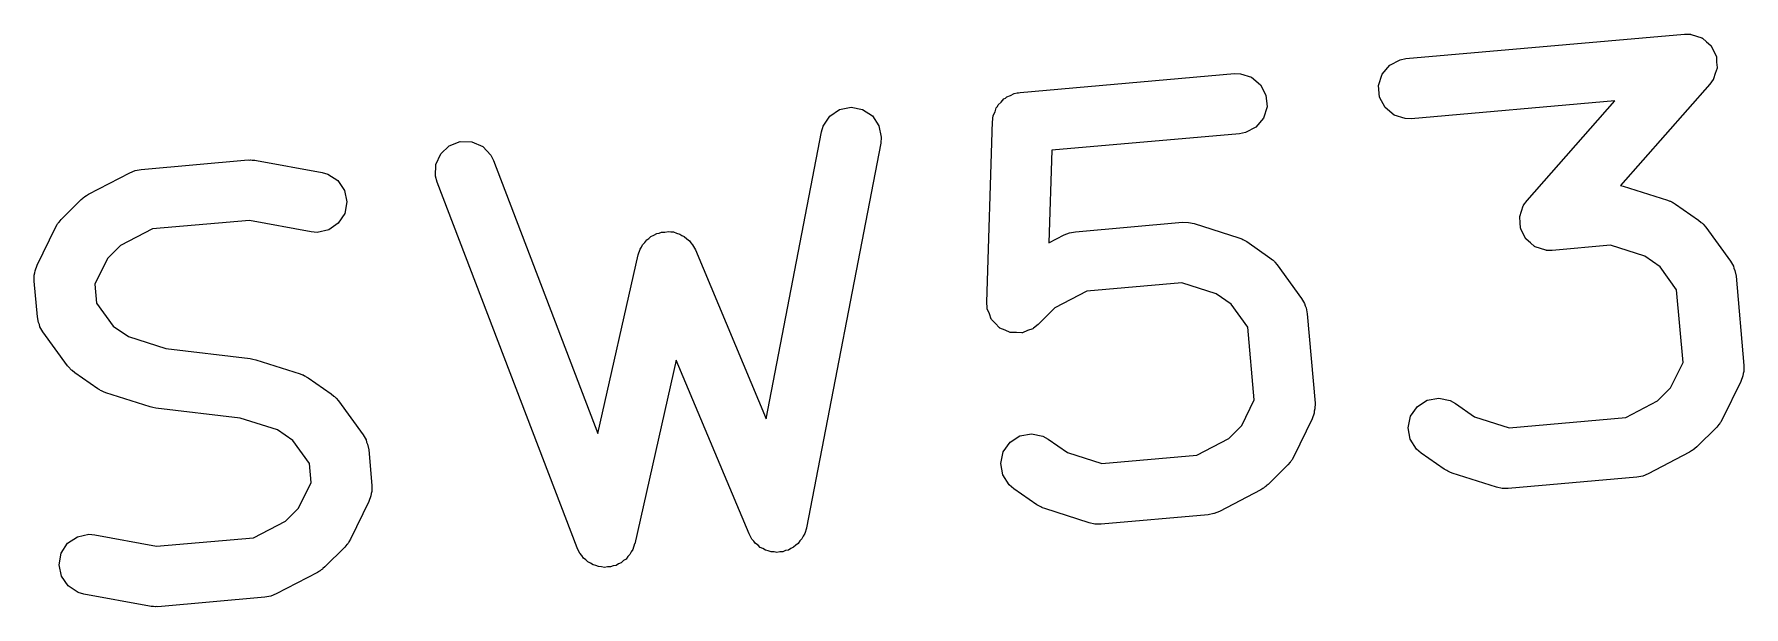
# Model space of a CAD drawing. Extents: x 2.5 to 13.9, y -9.4 to -3.9.
# Drawn here: x 12.0305 to 12.2575, y -6.272 to -6.1961 of the extents above; entities that cross this region are included whole.
import ezdxf

# ---------------------------------------------------------------- set-up
doc = ezdxf.new("R2010")
doc.units = 0
doc.header["$MEASUREMENT"] = 0
doc.layers.add('BLACK', color=7, linetype='CONTINUOUS')

msp = doc.modelspace()

# ---------------------------------------------------------------- linework, layer by layer
at = {"layer": 'BLACK', "linetype": 'CONTINUOUS'}
for p, q in [((12.21261, -6.19931), (12.24961, -6.19607)), ((12.24961, -6.19607), (12.2504, -6.19608)), ((12.2504, -6.19608), (12.25044, -6.19609)), ((12.25044, -6.19609), (12.25049, -6.19609)), ((12.25049, -6.19609), (12.25119, -6.19633)), ((12.25119, -6.19633), (12.25189, -6.19655)), ((12.25189, -6.19655), (12.25192, -6.19658)), ((12.25192, -6.19658), (12.25197, -6.19659)), ((12.25197, -6.19659), (12.25252, -6.19708)), ((12.25252, -6.19708), (12.25308, -6.19755)), ((12.25308, -6.19755), (12.2531, -6.19759)), ((12.2531, -6.19759), (12.25314, -6.19763)), ((12.25314, -6.19763), (12.25346, -6.19828)), ((12.25346, -6.19828), (12.2538, -6.19893)), ((12.20945, -6.20137), (12.21046, -6.20017)), ((12.21046, -6.20017), (12.21184, -6.19945)), ((12.21184, -6.19945), (12.21261, -6.19931)), ((12.25393, -6.20059), (12.25369, -6.20128)), ((12.2538, -6.19893), (12.25381, -6.19898)), ((12.25381, -6.19898), (12.25383, -6.19903)), ((12.25383, -6.19903), (12.25387, -6.19976)), ((12.25387, -6.19976), (12.25394, -6.20049)), ((12.25394, -6.20049), (12.25392, -6.20054)), ((12.25392, -6.20054), (12.25393, -6.20059)), ((12.16138, -6.20379), (12.18984, -6.2013)), ((12.18984, -6.2013), (12.19063, -6.20131)), ((12.19063, -6.20131), (12.19211, -6.20178)), ((12.19211, -6.20178), (12.19331, -6.20278)), ((12.19331, -6.20278), (12.19403, -6.20416)), ((12.20898, -6.20286), (12.20945, -6.20137)), ((12.20912, -6.20441), (12.20898, -6.20286)), ((12.25296, -6.2027), (12.24111, -6.21614)), ((12.25342, -6.20206), (12.25296, -6.2027)), ((12.25344, -6.20202), (12.25342, -6.20206)), ((12.25347, -6.20198), (12.25344, -6.20202)), ((12.25369, -6.20128), (12.25347, -6.20198)), ((12.15822, -6.20585), (12.15838, -6.20566)), ((12.15838, -6.20566), (12.15847, -6.20545)), ((12.15847, -6.20545), (12.15887, -6.20507)), ((12.15887, -6.20507), (12.15922, -6.20465)), ((12.15922, -6.20465), (12.15944, -6.20454)), ((12.15944, -6.20454), (12.15961, -6.20438)), ((12.15961, -6.20438), (12.16012, -6.20419)), ((12.16012, -6.20419), (12.16061, -6.20393)), ((12.16061, -6.20393), (12.16098, -6.20386)), ((12.16098, -6.20386), (12.16107, -6.20383)), ((12.16107, -6.20383), (12.16116, -6.20383)), ((12.16116, -6.20383), (12.16138, -6.20379)), ((12.19417, -6.20572), (12.1937, -6.20721)), ((12.19403, -6.20416), (12.19417, -6.20572)), ((12.20984, -6.20579), (12.20912, -6.20441)), ((12.24035, -6.20491), (12.21331, -6.20728)), ((12.2287, -6.21813), (12.24035, -6.20491)), ((12.13525, -6.20825), (12.13611, -6.20695)), ((12.13611, -6.20695), (12.13741, -6.20608)), ((12.13741, -6.20608), (12.13894, -6.20577)), ((12.13894, -6.20577), (12.14047, -6.20606)), ((12.14047, -6.20606), (12.14177, -6.20692)), ((12.14177, -6.20692), (12.14264, -6.20821)), ((12.15696, -6.23161), (12.15773, -6.20764)), ((12.15773, -6.20764), (12.15776, -6.20742)), ((12.15775, -6.20734), (12.15778, -6.20724)), ((12.15776, -6.20742), (12.15775, -6.20734)), ((12.15778, -6.20724), (12.15783, -6.20687)), ((12.15783, -6.20687), (12.15806, -6.20637)), ((12.15806, -6.20637), (12.15822, -6.20585)), ((12.1937, -6.20721), (12.19269, -6.2084)), ((12.21104, -6.2068), (12.20984, -6.20579)), ((12.21253, -6.20727), (12.21104, -6.2068)), ((12.21331, -6.20728), (12.21253, -6.20727)), ((12.12767, -6.24709), (12.13503, -6.20901)), ((12.13503, -6.20901), (12.13525, -6.20825)), ((12.14264, -6.20821), (12.14296, -6.20974)), ((12.14296, -6.20974), (12.14288, -6.21052)), ((12.19054, -6.20927), (12.16561, -6.21145)), ((12.19131, -6.20912), (12.19054, -6.20927)), ((12.19269, -6.2084), (12.19131, -6.20912)), ((12.08382, -6.21336), (12.08446, -6.21194)), ((12.08446, -6.21194), (12.08559, -6.21086)), ((12.08559, -6.21086), (12.08705, -6.2103)), ((12.08705, -6.2103), (12.08861, -6.21035)), ((12.08861, -6.21035), (12.09004, -6.21098)), ((12.09004, -6.21098), (12.09111, -6.21212)), ((12.09111, -6.21212), (12.09146, -6.21282)), ((12.14288, -6.21052), (12.13301, -6.26158)), ((12.16561, -6.21145), (12.16522, -6.22376)), ((12.03769, -6.21731), (12.04318, -6.21444)), ((12.04318, -6.21444), (12.0439, -6.21415)), ((12.0439, -6.21415), (12.04391, -6.21414)), ((12.04391, -6.21414), (12.04468, -6.214)), ((12.04391, -6.21414), (12.04391, -6.21414)), ((12.04468, -6.214), (12.05891, -6.21275)), ((12.05891, -6.21275), (12.05913, -6.21276)), ((12.05913, -6.21276), (12.05921, -6.21274)), ((12.05921, -6.21274), (12.05945, -6.21276)), ((12.05945, -6.21276), (12.0597, -6.21276)), ((12.0597, -6.21276), (12.05978, -6.21279)), ((12.05978, -6.21279), (12.05999, -6.21281)), ((12.05999, -6.21281), (12.06874, -6.21443)), ((12.06874, -6.21443), (12.06949, -6.21465)), ((12.06949, -6.21465), (12.0708, -6.2155)), ((12.08378, -6.21492), (12.08382, -6.21336)), ((12.09146, -6.21282), (12.10533, -6.24904)), ((12.0708, -6.2155), (12.07168, -6.21679)), ((12.07168, -6.21679), (12.07201, -6.21831)), ((12.08399, -6.21568), (12.08378, -6.21492)), ((12.10258, -6.26424), (12.08399, -6.21568)), ((12.24111, -6.21614), (12.24145, -6.21621)), ((12.24145, -6.21621), (12.24735, -6.21809)), ((12.03409, -6.22064), (12.03673, -6.21801)), ((12.03673, -6.21801), (12.03697, -6.21782)), ((12.03697, -6.21782), (12.03704, -6.21774)), ((12.03704, -6.21774), (12.03719, -6.21764)), ((12.03719, -6.21764), (12.03733, -6.21752)), ((12.03733, -6.21752), (12.03743, -6.21748)), ((12.03743, -6.21748), (12.03769, -6.21731)), ((12.07201, -6.21831), (12.07172, -6.21985)), ((12.22797, -6.21955), (12.22819, -6.21885)), ((12.22819, -6.21885), (12.22822, -6.21881)), ((12.22822, -6.21881), (12.22824, -6.21876)), ((12.22824, -6.21876), (12.2287, -6.21813)), ((12.24735, -6.21809), (12.24764, -6.21821)), ((12.24764, -6.21821), (12.24774, -6.21823)), ((12.24774, -6.21823), (12.2479, -6.21832)), ((12.2479, -6.21832), (12.24807, -6.2184)), ((12.24807, -6.2184), (12.24815, -6.21846)), ((12.24815, -6.21846), (12.24842, -6.21861)), ((12.24842, -6.21861), (12.25147, -6.22074)), ((12.03331, -6.22172), (12.03355, -6.22133)), ((12.03355, -6.22133), (12.03359, -6.22124)), ((12.03359, -6.22124), (12.03366, -6.22115)), ((12.03366, -6.22115), (12.03372, -6.22105)), ((12.03372, -6.22105), (12.0338, -6.22099)), ((12.0338, -6.22099), (12.03409, -6.22064)), ((12.05907, -6.22077), (12.04618, -6.2219)), ((12.06728, -6.2223), (12.05907, -6.22077)), ((12.07087, -6.22115), (12.06959, -6.22204)), ((12.07172, -6.21985), (12.07087, -6.22115)), ((12.16873, -6.22227), (12.18296, -6.22102)), ((12.18296, -6.22102), (12.18375, -6.22103)), ((12.18375, -6.22103), (12.18375, -6.22103)), ((12.18375, -6.22103), (12.18376, -6.22103)), ((12.18376, -6.22103), (12.18452, -6.22119)), ((12.18452, -6.22119), (12.19042, -6.22307)), ((12.22772, -6.22034), (12.22774, -6.22029)), ((12.22779, -6.22107), (12.22772, -6.22034)), ((12.22773, -6.22024), (12.22797, -6.21955)), ((12.22774, -6.22029), (12.22773, -6.22024)), ((12.22783, -6.2218), (12.22779, -6.22107)), ((12.25147, -6.22074), (12.25182, -6.22103)), ((12.25182, -6.22103), (12.25191, -6.22109)), ((12.25191, -6.22109), (12.25198, -6.22117)), ((12.25198, -6.22117), (12.25207, -6.22125)), ((12.25207, -6.22125), (12.25213, -6.22133)), ((12.25213, -6.22133), (12.25243, -6.22167)), ((12.03088, -6.22672), (12.03331, -6.22172)), ((12.04618, -6.2219), (12.04194, -6.22412)), ((12.06806, -6.22236), (12.06728, -6.2223)), ((12.06959, -6.22204), (12.06806, -6.22236)), ((12.11125, -6.22403), (12.11157, -6.22371)), ((12.11157, -6.22371), (12.11183, -6.22334)), ((12.11183, -6.22334), (12.11211, -6.22316)), ((12.11211, -6.22316), (12.11235, -6.22292)), ((12.11235, -6.22292), (12.11277, -6.22275)), ((12.11277, -6.22275), (12.11315, -6.2225)), ((12.11315, -6.2225), (12.11348, -6.22245)), ((12.11348, -6.22245), (12.11379, -6.22232)), ((12.11379, -6.22232), (12.11424, -6.22232)), ((12.11424, -6.22232), (12.11469, -6.22224)), ((12.11469, -6.22224), (12.11502, -6.22231)), ((12.11502, -6.22231), (12.11535, -6.22231)), ((12.11535, -6.22231), (12.11577, -6.22248)), ((12.11577, -6.22248), (12.11621, -6.22258)), ((12.11621, -6.22258), (12.11649, -6.22278)), ((12.11649, -6.22278), (12.11679, -6.2229)), ((12.11679, -6.2229), (12.11712, -6.22322)), ((12.11712, -6.22322), (12.11749, -6.22348)), ((12.11749, -6.22348), (12.11767, -6.22377)), ((12.11767, -6.22377), (12.1179, -6.224)), ((12.16522, -6.22376), (12.16723, -6.22271)), ((12.16723, -6.22271), (12.16795, -6.22241)), ((12.16795, -6.22241), (12.16796, -6.22241)), ((12.16796, -6.22241), (12.16873, -6.22227)), ((12.16796, -6.22241), (12.16796, -6.22241)), ((12.19042, -6.22307), (12.19071, -6.22319)), ((12.19071, -6.22319), (12.19081, -6.22321)), ((12.19081, -6.22321), (12.19097, -6.2233)), ((12.19097, -6.2233), (12.19114, -6.22338)), ((12.19114, -6.22338), (12.19122, -6.22344)), ((12.19122, -6.22344), (12.19149, -6.22359)), ((12.19149, -6.22359), (12.19455, -6.22572)), ((12.22785, -6.22184), (12.22783, -6.2218)), ((12.22786, -6.22189), (12.22785, -6.22184)), ((12.2282, -6.22254), (12.22786, -6.22189)), ((12.22852, -6.2232), (12.2282, -6.22254)), ((12.22856, -6.22323), (12.22852, -6.2232)), ((12.22858, -6.22328), (12.22856, -6.22323)), ((12.22914, -6.22375), (12.22858, -6.22328)), ((12.22969, -6.22423), (12.22914, -6.22375)), ((12.25243, -6.22167), (12.25569, -6.22617)), ((12.04021, -6.22583), (12.03856, -6.22922)), ((12.04194, -6.22412), (12.04021, -6.22583)), ((12.10533, -6.24904), (12.11068, -6.22536)), ((12.11068, -6.22536), (12.11093, -6.22461)), ((12.11093, -6.22461), (12.11112, -6.22434)), ((12.11112, -6.22434), (12.11125, -6.22403)), ((12.1179, -6.224), (12.11828, -6.22469)), ((12.11828, -6.22469), (12.12767, -6.24709)), ((12.19455, -6.22572), (12.19489, -6.22601)), ((12.19489, -6.22601), (12.19498, -6.22607)), ((12.19498, -6.22607), (12.19506, -6.22615)), ((12.19506, -6.22615), (12.19515, -6.22623)), ((12.22974, -6.22425), (12.22969, -6.22423)), ((12.22977, -6.22428), (12.22974, -6.22425)), ((12.23047, -6.2245), (12.22977, -6.22428)), ((12.23117, -6.22474), (12.23047, -6.2245)), ((12.23122, -6.22473), (12.23117, -6.22474)), ((12.23126, -6.22475), (12.23122, -6.22473)), ((12.23205, -6.22476), (12.23126, -6.22475)), ((12.23979, -6.22408), (12.23205, -6.22476)), ((12.24435, -6.22553), (12.23979, -6.22408)), ((12.24635, -6.22692), (12.24435, -6.22553)), ((12.03049, -6.22882), (12.0305, -6.22803)), ((12.0305, -6.22803), (12.03059, -6.22775)), ((12.03059, -6.22775), (12.03061, -6.22745)), ((12.03061, -6.22745), (12.03088, -6.22672)), ((12.19515, -6.22623), (12.1952, -6.22631)), ((12.1952, -6.22631), (12.1955, -6.22665)), ((12.1955, -6.22665), (12.19876, -6.23115)), ((12.24856, -6.22997), (12.24635, -6.22692)), ((12.25569, -6.22617), (12.25609, -6.22684)), ((12.25609, -6.22684), (12.25616, -6.22713)), ((12.25616, -6.22713), (12.25629, -6.2274)), ((12.25629, -6.2274), (12.25644, -6.22817)), ((12.25644, -6.22817), (12.25747, -6.24003)), ((12.03091, -6.23356), (12.03049, -6.22882)), ((12.03856, -6.22922), (12.03878, -6.23176)), ((12.17023, -6.23017), (12.16599, -6.23238)), ((12.18286, -6.22906), (12.17023, -6.23017)), ((12.18742, -6.23051), (12.18286, -6.22906)), ((12.18943, -6.2319), (12.18742, -6.23051)), ((12.24941, -6.23962), (12.24856, -6.22997)), ((12.03878, -6.23176), (12.04099, -6.23481)), ((12.15701, -6.23239), (12.15696, -6.23161)), ((12.15703, -6.23245), (12.15701, -6.23239)), ((12.15703, -6.23251), (12.15703, -6.23245)), ((12.15731, -6.23318), (12.15703, -6.23251)), ((12.16599, -6.23238), (12.16378, -6.23458)), ((12.19164, -6.23495), (12.18943, -6.2319)), ((12.19876, -6.23115), (12.19916, -6.23182)), ((12.19916, -6.23182), (12.19923, -6.23211)), ((12.19923, -6.23211), (12.19937, -6.23238)), ((12.19937, -6.23238), (12.19951, -6.23315)), ((12.03105, -6.23433), (12.03091, -6.23356)), ((12.03119, -6.23459), (12.03105, -6.23433)), ((12.03126, -6.23488), (12.03119, -6.23459)), ((12.03165, -6.23556), (12.03126, -6.23488)), ((12.04099, -6.23481), (12.04299, -6.2362)), ((12.15756, -6.23386), (12.15731, -6.23318)), ((12.1576, -6.2339), (12.15756, -6.23386)), ((12.15762, -6.23395), (12.1576, -6.2339)), ((12.15813, -6.23447), (12.15762, -6.23395)), ((12.15863, -6.23499), (12.15813, -6.23447)), ((12.15868, -6.23502), (12.15863, -6.23499)), ((12.15872, -6.23506), (12.15868, -6.23502)), ((12.15939, -6.23534), (12.15872, -6.23506)), ((12.16307, -6.23514), (12.16239, -6.23539)), ((12.16311, -6.2351), (12.16307, -6.23514)), ((12.16317, -6.23507), (12.16311, -6.2351)), ((12.16378, -6.23458), (12.16317, -6.23507)), ((12.19248, -6.2446), (12.19164, -6.23495)), ((12.19951, -6.23315), (12.20055, -6.24501)), ((12.03491, -6.24005), (12.03165, -6.23556)), ((12.04299, -6.2362), (12.04795, -6.23777)), ((12.16005, -6.23564), (12.15939, -6.23534)), ((12.16011, -6.23564), (12.16005, -6.23564)), ((12.16016, -6.23566), (12.16011, -6.23564)), ((12.16089, -6.23566), (12.16016, -6.23566)), ((12.16161, -6.23569), (12.16089, -6.23566)), ((12.16167, -6.23567), (12.16161, -6.23569)), ((12.16172, -6.23567), (12.16167, -6.23567)), ((12.16239, -6.23539), (12.16172, -6.23567)), ((12.04795, -6.23777), (12.05917, -6.23911)), ((12.05917, -6.23911), (12.05954, -6.23919)), ((12.05954, -6.23919), (12.05991, -6.23927)), ((12.05991, -6.23927), (12.06581, -6.24114)), ((12.11573, -6.23931), (12.11022, -6.26369)), ((12.1254, -6.26237), (12.11573, -6.23931)), ((12.24776, -6.24301), (12.24941, -6.23962)), ((12.03522, -6.24039), (12.03491, -6.24005)), ((12.03527, -6.24048), (12.03522, -6.24039)), ((12.03536, -6.24056), (12.03527, -6.24048)), ((12.03543, -6.24064), (12.03536, -6.24056)), ((12.03552, -6.24069), (12.03543, -6.24064)), ((12.03587, -6.24099), (12.03552, -6.24069)), ((12.03892, -6.24311), (12.03587, -6.24099)), ((12.06581, -6.24114), (12.0661, -6.24126)), ((12.0661, -6.24126), (12.0662, -6.24128)), ((12.0662, -6.24128), (12.06636, -6.24138)), ((12.06636, -6.24138), (12.06653, -6.24145)), ((12.06653, -6.24145), (12.06661, -6.24151)), ((12.06661, -6.24151), (12.06688, -6.24167)), ((12.06688, -6.24167), (12.06994, -6.24379)), ((12.25736, -6.24139), (12.25709, -6.24213)), ((12.25738, -6.24109), (12.25736, -6.24139)), ((12.25747, -6.24081), (12.25738, -6.24109)), ((12.25747, -6.24003), (12.25747, -6.24081)), ((12.0392, -6.24327), (12.03892, -6.24311)), ((12.03927, -6.24333), (12.0392, -6.24327)), ((12.03944, -6.2434), (12.03927, -6.24333)), ((12.03961, -6.24349), (12.03944, -6.2434)), ((12.03971, -6.24352), (12.03961, -6.24349)), ((12.03999, -6.24364), (12.03971, -6.24352)), ((12.04589, -6.24551), (12.03999, -6.24364)), ((12.06994, -6.24379), (12.07028, -6.24408)), ((12.07028, -6.24408), (12.07037, -6.24414)), ((12.07037, -6.24414), (12.07045, -6.24422)), ((12.07045, -6.24422), (12.07053, -6.2443)), ((12.07053, -6.2443), (12.07059, -6.24438)), ((12.24603, -6.24473), (12.24776, -6.24301)), ((12.25709, -6.24213), (12.25465, -6.24712)), ((12.04626, -6.24559), (12.04589, -6.24551)), ((12.04663, -6.24567), (12.04626, -6.24559)), ((12.05785, -6.247), (12.04663, -6.24567)), ((12.07059, -6.24438), (12.07089, -6.24473)), ((12.07089, -6.24473), (12.07415, -6.24922)), ((12.19083, -6.24799), (12.19248, -6.2446)), ((12.20043, -6.24637), (12.20016, -6.24711)), ((12.20045, -6.24608), (12.20043, -6.24637)), ((12.20054, -6.24579), (12.20045, -6.24608)), ((12.20055, -6.24501), (12.20054, -6.24579)), ((12.21324, -6.24676), (12.21413, -6.24548)), ((12.21413, -6.24548), (12.21544, -6.24463)), ((12.21544, -6.24463), (12.21698, -6.24436)), ((12.21698, -6.24436), (12.2185, -6.24469)), ((12.2185, -6.24469), (12.21919, -6.24507)), ((12.21919, -6.24507), (12.22174, -6.24685)), ((12.24179, -6.24694), (12.24603, -6.24473)), ((12.06281, -6.24858), (12.05785, -6.247)), ((12.06481, -6.24997), (12.06281, -6.24858)), ((12.1891, -6.24971), (12.19083, -6.24799)), ((12.20016, -6.24711), (12.19773, -6.2521)), ((12.2129, -6.24828), (12.21324, -6.24676)), ((12.21318, -6.24982), (12.2129, -6.24828)), ((12.22174, -6.24685), (12.22631, -6.2483)), ((12.22631, -6.2483), (12.24179, -6.24694)), ((12.25388, -6.24821), (12.25124, -6.25083)), ((12.25417, -6.24786), (12.25388, -6.24821)), ((12.25424, -6.24779), (12.25417, -6.24786)), ((12.2543, -6.24769), (12.25424, -6.24779)), ((12.25438, -6.2476), (12.2543, -6.24769)), ((12.25442, -6.24751), (12.25438, -6.2476)), ((12.25465, -6.24712), (12.25442, -6.24751)), ((12.06703, -6.25302), (12.06481, -6.24997)), ((12.07415, -6.24922), (12.07455, -6.2499)), ((12.07455, -6.2499), (12.07462, -6.25019)), ((12.07462, -6.25019), (12.07475, -6.25045)), ((12.07475, -6.25045), (12.0749, -6.25122)), ((12.15916, -6.25149), (12.16005, -6.25021)), ((12.16005, -6.25021), (12.16136, -6.24937)), ((12.16136, -6.24937), (12.1629, -6.24909)), ((12.1629, -6.24909), (12.16442, -6.24942)), ((12.16442, -6.24942), (12.16511, -6.2498)), ((12.16511, -6.2498), (12.16766, -6.25158)), ((12.18486, -6.25192), (12.1891, -6.24971)), ((12.21402, -6.25113), (12.21318, -6.24982)), ((12.21462, -6.25164), (12.21402, -6.25113)), ((12.25093, -6.2511), (12.25077, -6.25121)), ((12.25099, -6.25103), (12.25093, -6.2511)), ((12.25124, -6.25083), (12.25099, -6.25103)), ((12.06725, -6.25556), (12.06703, -6.25302)), ((12.0749, -6.25122), (12.07531, -6.25596)), ((12.15882, -6.25301), (12.15916, -6.25149)), ((12.1591, -6.25455), (12.15882, -6.25301)), ((12.16766, -6.25158), (12.17223, -6.25303)), ((12.17223, -6.25303), (12.18486, -6.25192)), ((12.19695, -6.25319), (12.19431, -6.25581)), ((12.19724, -6.25284), (12.19695, -6.25319)), ((12.19732, -6.25277), (12.19724, -6.25284)), ((12.19738, -6.25267), (12.19732, -6.25277)), ((12.19745, -6.25258), (12.19738, -6.25267)), ((12.19749, -6.25249), (12.19745, -6.25258)), ((12.19773, -6.2521), (12.19749, -6.25249)), ((12.21767, -6.25376), (12.21462, -6.25164)), ((12.25027, -6.25153), (12.24479, -6.2544)), ((12.25054, -6.25136), (12.25027, -6.25153)), ((12.25063, -6.25132), (12.25054, -6.25136)), ((12.25077, -6.25121), (12.25063, -6.25132)), ((12.0656, -6.25895), (12.06725, -6.25556)), ((12.15994, -6.25586), (12.1591, -6.25455)), ((12.21795, -6.25392), (12.21767, -6.25376)), ((12.21803, -6.25398), (12.21795, -6.25392)), ((12.2182, -6.25406), (12.21803, -6.25398)), ((12.21836, -6.25415), (12.2182, -6.25406)), ((12.21846, -6.25417), (12.21836, -6.25415)), ((12.21875, -6.25429), (12.21846, -6.25417)), ((12.22465, -6.25617), (12.21875, -6.25429)), ((12.24328, -6.25484), (12.22621, -6.25634)), ((12.24405, -6.2547), (12.24328, -6.25484)), ((12.24406, -6.2547), (12.24405, -6.2547)), ((12.24479, -6.2544), (12.24406, -6.2547)), ((12.24406, -6.2547), (12.24406, -6.2547)), ((12.0752, -6.25733), (12.07492, -6.25806)), ((12.07522, -6.25703), (12.0752, -6.25733)), ((12.0753, -6.25675), (12.07522, -6.25703)), ((12.07531, -6.25596), (12.0753, -6.25675)), ((12.16054, -6.25637), (12.15994, -6.25586)), ((12.16359, -6.2585), (12.16054, -6.25637)), ((12.19335, -6.25651), (12.18786, -6.25938)), ((12.19361, -6.25634), (12.19335, -6.25651)), ((12.19371, -6.2563), (12.19361, -6.25634)), ((12.19385, -6.25619), (12.19371, -6.2563)), ((12.194, -6.25608), (12.19385, -6.25619)), ((12.19407, -6.25601), (12.194, -6.25608)), ((12.19431, -6.25581), (12.19407, -6.25601)), ((12.22541, -6.25633), (12.22465, -6.25617)), ((12.22542, -6.25633), (12.22541, -6.25633)), ((12.22621, -6.25634), (12.22542, -6.25633)), ((12.22542, -6.25633), (12.22542, -6.25633)), ((12.06387, -6.26066), (12.0656, -6.25895)), ((12.07492, -6.25806), (12.07249, -6.26306)), ((12.16387, -6.25865), (12.16359, -6.2585)), ((12.16395, -6.25871), (12.16387, -6.25865)), ((12.16412, -6.25879), (12.16395, -6.25871)), ((12.16428, -6.25888), (12.16412, -6.25879)), ((12.16438, -6.2589), (12.16428, -6.25888)), ((12.16467, -6.25902), (12.16438, -6.2589)), ((12.17057, -6.2609), (12.16467, -6.25902)), ((12.18636, -6.25982), (12.17213, -6.26107)), ((12.18713, -6.25968), (12.18636, -6.25982)), ((12.18714, -6.25968), (12.18713, -6.25968)), ((12.18713, -6.25968), (12.18713, -6.25968)), ((12.18786, -6.25938), (12.18714, -6.25968)), ((12.03622, -6.26274), (12.03775, -6.26242)), ((12.03775, -6.26242), (12.03853, -6.26248)), ((12.05963, -6.26288), (12.06387, -6.26066)), ((12.12577, -6.26306), (12.1254, -6.26237)), ((12.1254, -6.26237), (12.1254, -6.26237)), ((12.1254, -6.26237), (12.1254, -6.26237)), ((12.1254, -6.26237), (12.1254, -6.26237)), ((12.13279, -6.26233), (12.13257, -6.26266)), ((12.13301, -6.26159), (12.13279, -6.26233)), ((12.13301, -6.26158), (12.13301, -6.26158)), ((12.13301, -6.26158), (12.13301, -6.26158)), ((12.13301, -6.26158), (12.13301, -6.26159)), ((12.17133, -6.26106), (12.17057, -6.2609)), ((12.17134, -6.26106), (12.17133, -6.26106)), ((12.17213, -6.26107), (12.17134, -6.26106)), ((12.17134, -6.26106), (12.17134, -6.26106)), ((12.03408, -6.26493), (12.03493, -6.26362)), ((12.03493, -6.26362), (12.03622, -6.26274)), ((12.03853, -6.26248), (12.04674, -6.26401)), ((12.04674, -6.26401), (12.05963, -6.26288)), ((12.07172, -6.26414), (12.06908, -6.26676)), ((12.07201, -6.26379), (12.07172, -6.26414)), ((12.07208, -6.26372), (12.07201, -6.26379)), ((12.07214, -6.26363), (12.07208, -6.26372)), ((12.07222, -6.26354), (12.07214, -6.26363)), ((12.07226, -6.26344), (12.07222, -6.26354)), ((12.07249, -6.26306), (12.07226, -6.26344)), ((12.10258, -6.26425), (12.10258, -6.26424)), ((12.10258, -6.26424), (12.10258, -6.26424)), ((12.10293, -6.26494), (12.10258, -6.26425)), ((12.10258, -6.26425), (12.10258, -6.26425)), ((12.10997, -6.26444), (12.10974, -6.26476)), ((12.11021, -6.2637), (12.10997, -6.26444)), ((12.11022, -6.26369), (12.11021, -6.2637)), ((12.11021, -6.2637), (12.11021, -6.2637)), ((12.11021, -6.2637), (12.11021, -6.2637)), ((12.12605, -6.26334), (12.12577, -6.26306)), ((12.12627, -6.26366), (12.12605, -6.26334)), ((12.1266, -6.26388), (12.12627, -6.26366)), ((12.12688, -6.26416), (12.1266, -6.26388)), ((12.12724, -6.26431), (12.12688, -6.26416)), ((12.12757, -6.26452), (12.12724, -6.26431)), ((12.12796, -6.2646), (12.12757, -6.26452)), ((12.12832, -6.26475), (12.12796, -6.2646)), ((12.12872, -6.26474), (12.12832, -6.26475)), ((12.12911, -6.26482), (12.12872, -6.26474)), ((12.12949, -6.26474), (12.12911, -6.26482)), ((12.12988, -6.26474), (12.12949, -6.26474)), ((12.13025, -6.26459), (12.12988, -6.26474)), ((12.13063, -6.26451), (12.13025, -6.26459)), ((12.13096, -6.26429), (12.13063, -6.26451)), ((12.13132, -6.26414), (12.13096, -6.26429)), ((12.1316, -6.26386), (12.13132, -6.26414)), ((12.13193, -6.26363), (12.1316, -6.26386)), ((12.13214, -6.26331), (12.13193, -6.26363)), ((12.13242, -6.26303), (12.13214, -6.26331)), ((12.13257, -6.26266), (12.13242, -6.26303)), ((12.0338, -6.26647), (12.03408, -6.26493)), ((12.03412, -6.26799), (12.0338, -6.26647)), ((12.06883, -6.26696), (12.06877, -6.26704)), ((12.06908, -6.26676), (12.06883, -6.26696)), ((12.1032, -6.26523), (12.10293, -6.26494)), ((12.10341, -6.26557), (12.1032, -6.26523)), ((12.10373, -6.26579), (12.10341, -6.26557)), ((12.104, -6.26608), (12.10373, -6.26579)), ((12.10436, -6.26624), (12.104, -6.26608)), ((12.10469, -6.26647), (12.10436, -6.26624)), ((12.10507, -6.26655), (12.10469, -6.26647)), ((12.10543, -6.26671), (12.10507, -6.26655)), ((12.10582, -6.26672), (12.10543, -6.26671)), ((12.10621, -6.26681), (12.10582, -6.26672)), ((12.1066, -6.26674), (12.10621, -6.26681)), ((12.10699, -6.26676), (12.1066, -6.26674)), ((12.10736, -6.26661), (12.10699, -6.26676)), ((12.10775, -6.26655), (12.10736, -6.26661)), ((12.10808, -6.26634), (12.10775, -6.26655)), ((12.10844, -6.2662), (12.10808, -6.26634)), ((12.10873, -6.26592), (12.10844, -6.2662)), ((12.10907, -6.26571), (12.10873, -6.26592)), ((12.10929, -6.26539), (12.10907, -6.26571)), ((12.10958, -6.26512), (12.10929, -6.26539)), ((12.10974, -6.26476), (12.10958, -6.26512)), ((12.035, -6.26928), (12.03412, -6.26799)), ((12.03631, -6.27013), (12.035, -6.26928)), ((12.06811, -6.26747), (12.06263, -6.27034)), ((12.06838, -6.2673), (12.06811, -6.26747)), ((12.06847, -6.26726), (12.06838, -6.2673)), ((12.06861, -6.26714), (12.06847, -6.26726)), ((12.06877, -6.26704), (12.06861, -6.26714)), ((12.03707, -6.27035), (12.03631, -6.27013)), ((12.04581, -6.27197), (12.03707, -6.27035)), ((12.06112, -6.27078), (12.04689, -6.27203)), ((12.06189, -6.27064), (12.06112, -6.27078)), ((12.0619, -6.27063), (12.06189, -6.27064)), ((12.06263, -6.27034), (12.0619, -6.27063)), ((12.0619, -6.27063), (12.0619, -6.27063)), ((12.04603, -6.27199), (12.04581, -6.27197)), ((12.04611, -6.27202), (12.04603, -6.27199)), ((12.04635, -6.27202), (12.04611, -6.27202)), ((12.04659, -6.27204), (12.04635, -6.27202)), ((12.04667, -6.27202), (12.04659, -6.27204)), ((12.04689, -6.27203), (12.04667, -6.27202))]:
    msp.add_line(p, q, dxfattribs=at)

doc.saveas('drawing.dxf')
